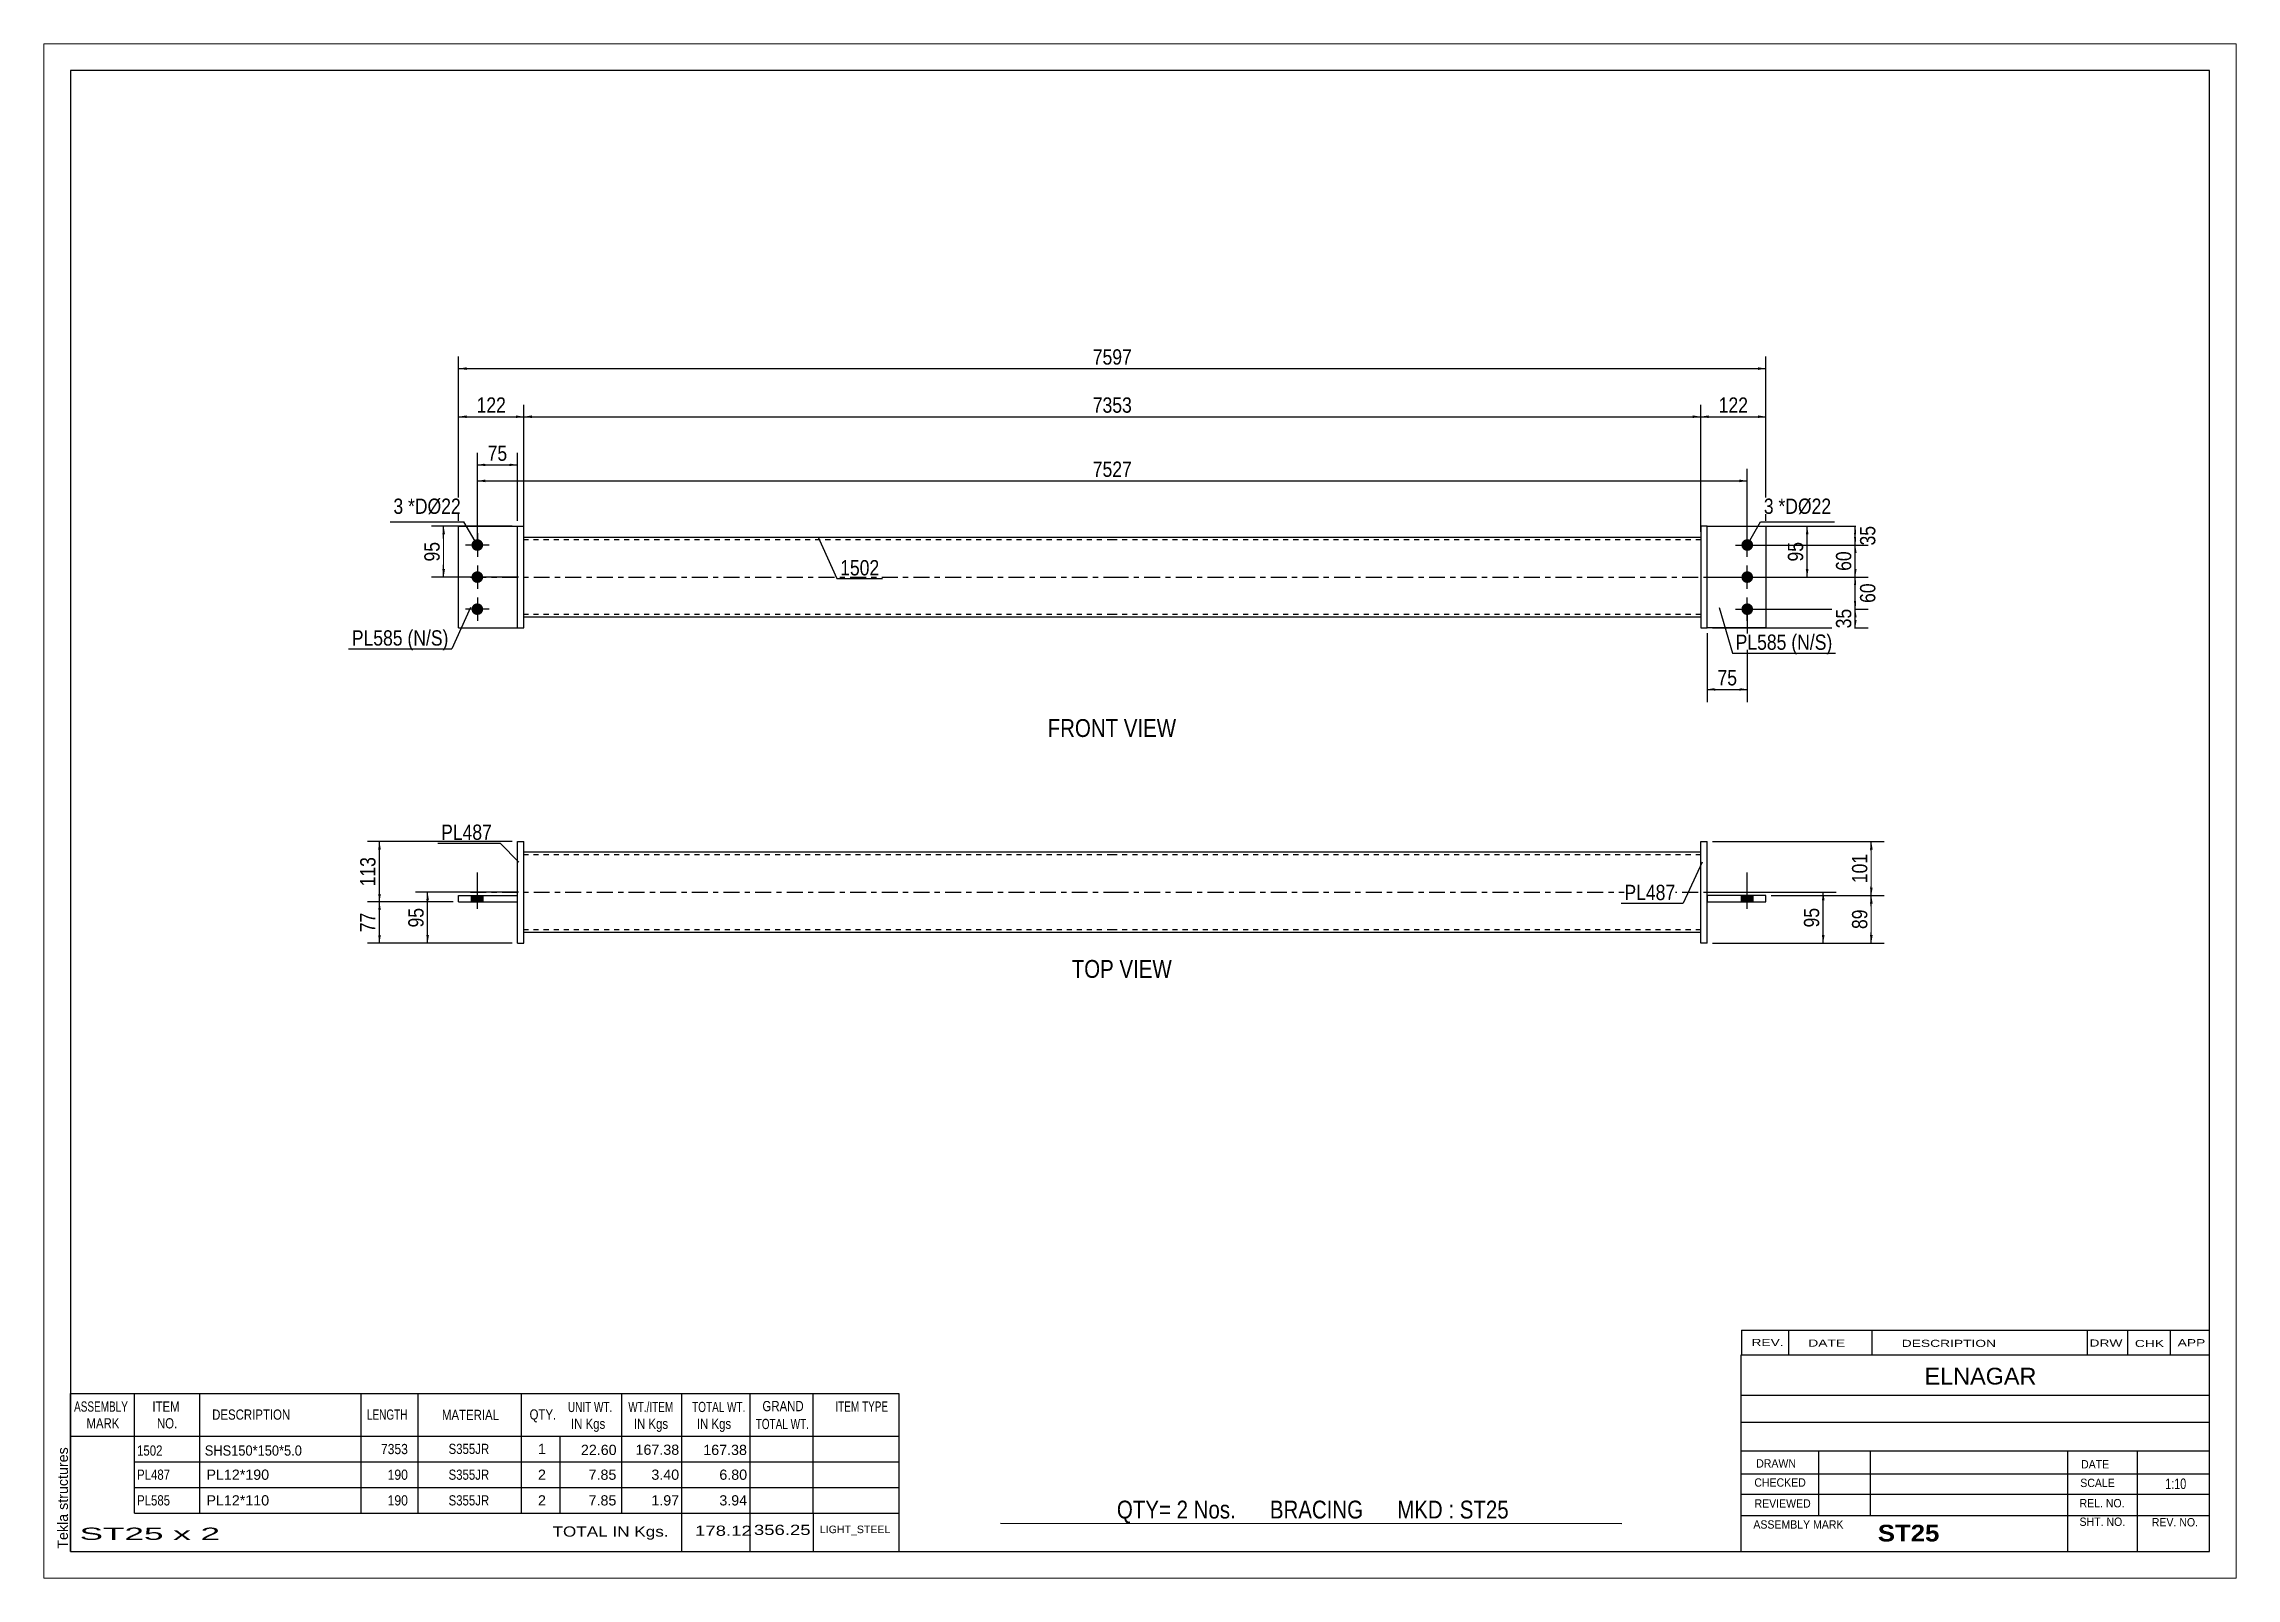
# Paper-space layout 'Layout1' of a CAD drawing. Header units: millimetres. Extents: x 0 to 410, y 0 to 287.
# The model-space entities are those that its viewports show. They can reach past a viewport. Long polylines and large blocks are cut down to what shows.
import ezdxf

# ---------------------------------------------------------------- set-up
doc = ezdxf.new("R2010")
doc.units = ezdxf.units.MM
doc.linetypes.add('DXK_LINE_DOT1', pattern=[1.8814, 0.9407, -0.9407])
doc.linetypes.add('DXK_LINE_DOT3', pattern=[5.9187, 2.979, -0.9799, 0.9799, -0.9799])
doc.layers.add('Viewport layer', color=7, linetype='Continuous', plot=False)
doc.styles.add('Arial', font='ARIAL.TTF', dxfattribs={"height": 0.2})
doc.styles.add('Arial Bold', font='ARIALBD.TTF', dxfattribs={"height": 0.2})
doc.styles.add('Arial Narrow', font='ARIALN.TTF', dxfattribs={"height": 0.2})

# ---------------------------------------------------------------- blocks, each defined once
blk = doc.blocks.new('Unknown-627389840-2190')
at = {"color": 5, "linetype": 'Continuous'}
for p, q in [((405, 282), (5, 282)), ((5, 282), (5, 5)), ((405, 5), (405, 282)), ((5, 5), (405, 5))]:
    blk.add_line(p, q, dxfattribs=at)
at = {"color": 174, "linetype": 'Continuous', "style": 'Arial'}
blk.add_text('Tekla structures', height=1.9102, rotation=90, dxfattribs=at).set_placement((4.5, 5.5))
blk = doc.blocks.new('Unknown-627389840-11 - 1785')
at = {"color": 0, "linetype": 'Continuous'}
blk.add_wipeout([(211.8, 157.35), (211.8, 160.85), (187.73, 160.85), (187.73, 157.35)], dxfattribs=at)
at = {"color": 6, "linetype": 'Continuous', "style": 'Arial Narrow'}
blk.add_text('FRONT VIEW', height=3.34, dxfattribs=at).set_placement((187.73, 157.35))
blk = doc.blocks.new('Unknown-627389840-12 - 1811')
at = {"color": 0, "linetype": 'Continuous'}
blk.add_wipeout([(210.97, 112.29), (210.97, 115.79), (192.23, 115.79), (192.23, 112.29)], dxfattribs=at)
at = {"color": 6, "linetype": 'Continuous', "style": 'Arial Narrow'}
blk.add_text('TOP VIEW', height=3.34, dxfattribs=at).set_placement((192.23, 112.29))
blk = doc.blocks.new('Part-627389840-1802 - 1785')
at = {"color": 2, "linetype": 'Continuous'}
for p, q in [((309.87, 196.75), (309.87, 177.75)), ((311.07, 196.75), (309.87, 196.75)), ((311.07, 177.75), (311.07, 196.75)), ((309.87, 177.75), (311.07, 177.75))]:
    blk.add_line(p, q, dxfattribs=at)
blk = doc.blocks.new('Part-627389840-1801 - 1785')
at = {"color": 2, "linetype": 'Continuous'}
for p, q in [((311.07, 196.75), (322.07, 196.75)), ((322.07, 196.75), (322.07, 177.75)), ((322.07, 177.75), (311.07, 177.75))]:
    blk.add_line(p, q, dxfattribs=at)
at = {"color": 7, "linetype": 'DXK_LINE_DOT1'}
blk.add_line((311.07, 177.75), (311.07, 196.75), dxfattribs=at)
blk = doc.blocks.new('Part-627389840-1803 - 1785')
at = {"color": 2, "linetype": 'Continuous'}
for p, q in [((77.57, 177.75), (77.57, 196.75)), ((77.57, 196.75), (88.57, 196.75)), ((77.57, 177.75), (88.57, 177.75))]:
    blk.add_line(p, q, dxfattribs=at)
at = {"color": 7, "linetype": 'DXK_LINE_DOT1'}
blk.add_line((88.57, 177.75), (88.57, 196.75), dxfattribs=at)
blk = doc.blocks.new('Part-627389840-1804 - 1785')
at = {"color": 2, "linetype": 'Continuous'}
for p, q in [((88.57, 177.75), (88.57, 196.75)), ((88.57, 196.75), (89.77, 196.75)), ((89.77, 177.75), (89.77, 196.75)), ((88.57, 177.75), (89.77, 177.75))]:
    blk.add_line(p, q, dxfattribs=at)
blk = doc.blocks.new('Part-627389840-1805 - 1785')
at = {"color": 2, "linetype": 'Continuous'}
for p, q in [((89.77, 194.75), (199.77, 194.75)), ((199.87, 194.75), (309.87, 194.75)), ((199.77, 179.75), (89.77, 179.75)), ((309.87, 179.75), (199.87, 179.75))]:
    blk.add_line(p, q, dxfattribs=at)
at = {"color": 7, "linetype": 'DXK_LINE_DOT1'}
for p, q in [((89.77, 179.75), (89.77, 194.75)), ((199.77, 194.25), (89.77, 194.25)), ((309.87, 194.25), (199.87, 194.25)), ((309.87, 194.75), (309.87, 179.75)), ((199.77, 180.25), (89.77, 180.25)), ((309.87, 180.25), (199.87, 180.25))]:
    blk.add_line(p, q, dxfattribs=at)
at = {"color": 7, "linetype": 'DXK_LINE_DOT3'}
for p, q in [((79.77, 187.25), (199.77, 187.25)), ((199.87, 187.25), (319.87, 187.25))]:
    blk.add_line(p, q, dxfattribs=at)
blk = doc.blocks.new('Bolt-627389840-1806 - 1785')
at = {"linetype": 'Continuous'}
for points in [[(318.57, 194.35, -1), (318.57, 192.15, -1)], [(318.57, 188.35, -1), (318.57, 186.15, -1)], [(318.57, 182.35, -1), (318.57, 180.15, -1)]]:
    blk.add_hatch(color=3, dxfattribs=at).paths.add_polyline_path(points)
at = {"color": 3, "linetype": 'Continuous'}
for p, q in [((316.37, 193.25), (320.77, 193.25)), ((318.57, 191.05), (318.57, 195.45)), ((318.57, 185.05), (318.57, 189.45)), ((316.37, 187.25), (320.77, 187.25)), ((316.37, 181.25), (320.77, 181.25)), ((318.57, 179.05), (318.57, 183.45))]:
    blk.add_line(p, q, dxfattribs=at)
blk = doc.blocks.new('Bolt-627389840-1807 - 1785')
at = {"linetype": 'Continuous'}
for points in [[(81.07, 192.15, -1), (81.07, 194.35, -1)], [(81.07, 186.15, -1), (81.07, 188.35, -1)], [(81.07, 180.15, -1), (81.07, 182.35, -1)]]:
    blk.add_hatch(color=3, dxfattribs=at).paths.add_polyline_path(points)
at = {"color": 3, "linetype": 'Continuous'}
for p, q in [((83.27, 193.25), (78.87, 193.25)), ((81.07, 195.45), (81.07, 191.05)), ((81.07, 189.45), (81.07, 185.05)), ((83.27, 187.25), (78.87, 187.25)), ((83.27, 181.25), (78.87, 181.25)), ((81.07, 183.45), (81.07, 179.05))]:
    blk.add_line(p, q, dxfattribs=at)
blk = doc.blocks.new('Bolt-627389840-1817 - 1811')
at = {"linetype": 'Continuous'}
blk.add_hatch(color=3, dxfattribs=at).paths.add_polyline_path([(319.67, 127.69), (317.47, 127.69), (317.47, 126.49), (319.67, 126.49)])
blk.add_hatch(color=3, dxfattribs=at).paths.add_polyline_path([(319.67, 127.69), (317.47, 127.69), (317.47, 126.49), (319.67, 126.49)])
blk.add_hatch(color=3, dxfattribs=at).paths.add_polyline_path([(319.67, 127.69), (317.47, 127.69), (317.47, 126.49), (319.67, 126.49)])
at = {"color": 3, "linetype": 'Continuous'}
for p, q in [((318.57, 125.19), (318.57, 131.99)), ((318.57, 125.19), (318.57, 131.99)), ((318.57, 125.19), (318.57, 131.99)), ((317.47, 126.49), (317.47, 127.69)), ((317.47, 126.49), (317.47, 127.69)), ((317.47, 126.49), (317.47, 127.69)), ((319.67, 126.49), (319.67, 127.69)), ((319.67, 126.49), (319.67, 127.69)), ((319.67, 126.49), (319.67, 127.69))]:
    blk.add_line(p, q, dxfattribs=at)
blk = doc.blocks.new('Part-627389840-1812 - 1811')
at = {"color": 2, "linetype": 'Continuous'}
for p, q in [((311.07, 127.69), (311.07, 126.49)), ((322.07, 127.69), (311.07, 127.69)), ((322.07, 126.49), (322.07, 127.69)), ((311.07, 126.49), (322.07, 126.49))]:
    blk.add_line(p, q, dxfattribs=at)
blk = doc.blocks.new('Part-627389840-1813 - 1811')
at = {"color": 2, "linetype": 'Continuous'}
for p, q in [((309.87, 118.79), (309.87, 137.79)), ((309.87, 137.79), (311.07, 137.79)), ((311.07, 118.79), (311.07, 137.79)), ((311.07, 118.79), (309.87, 118.79))]:
    blk.add_line(p, q, dxfattribs=at)
blk = doc.blocks.new('Part-627389840-1814 - 1811')
at = {"color": 2, "linetype": 'Continuous'}
for p, q in [((77.57, 126.49), (77.57, 127.69)), ((77.57, 127.69), (88.57, 127.69)), ((88.57, 126.49), (88.57, 127.69)), ((77.57, 126.49), (88.57, 126.49))]:
    blk.add_line(p, q, dxfattribs=at)
blk = doc.blocks.new('Part-627389840-1815 - 1811')
at = {"color": 2, "linetype": 'Continuous'}
for p, q in [((88.57, 118.79), (88.57, 137.79)), ((88.57, 137.79), (89.77, 137.79)), ((89.77, 118.79), (89.77, 137.79)), ((88.57, 118.79), (89.77, 118.79))]:
    blk.add_line(p, q, dxfattribs=at)
blk = doc.blocks.new('Part-627389840-1816 - 1811')
at = {"color": 2, "linetype": 'Continuous'}
for p, q in [((199.77, 135.79), (89.77, 135.79)), ((309.87, 135.79), (199.87, 135.79)), ((199.77, 120.79), (89.77, 120.79)), ((309.87, 120.79), (199.87, 120.79))]:
    blk.add_line(p, q, dxfattribs=at)
at = {"color": 7, "linetype": 'DXK_LINE_DOT1'}
for p, q in [((89.77, 120.79), (89.77, 135.79)), ((309.87, 120.79), (309.87, 135.79)), ((199.77, 135.29), (89.77, 135.29)), ((309.87, 135.29), (199.87, 135.29)), ((199.77, 121.29), (89.77, 121.29)), ((309.87, 121.29), (199.87, 121.29))]:
    blk.add_line(p, q, dxfattribs=at)
at = {"color": 7, "linetype": 'DXK_LINE_DOT3'}
for p, q in [((79.77, 128.29), (199.77, 128.29)), ((199.87, 128.29), (319.87, 128.29))]:
    blk.add_line(p, q, dxfattribs=at)
blk = doc.blocks.new('Bolt-627389840-1818 - 1811')
at = {"linetype": 'Continuous'}
blk.add_hatch(color=3, dxfattribs=at).paths.add_polyline_path([(79.97, 126.49), (82.17, 126.49), (82.17, 127.69), (79.97, 127.69)])
blk.add_hatch(color=3, dxfattribs=at).paths.add_polyline_path([(79.97, 126.49), (82.17, 126.49), (82.17, 127.69), (79.97, 127.69)])
blk.add_hatch(color=3, dxfattribs=at).paths.add_polyline_path([(79.97, 126.49), (82.17, 126.49), (82.17, 127.69), (79.97, 127.69)])
at = {"color": 3, "linetype": 'Continuous'}
for p, q in [((81.07, 125.19), (81.07, 131.99)), ((81.07, 125.19), (81.07, 131.99)), ((81.07, 125.19), (81.07, 131.99)), ((79.97, 126.49), (79.97, 127.69)), ((79.97, 126.49), (79.97, 127.69)), ((79.97, 126.49), (79.97, 127.69)), ((82.17, 126.49), (82.17, 127.69)), ((82.17, 126.49), (82.17, 127.69)), ((82.17, 126.49), (82.17, 127.69))]:
    blk.add_line(p, q, dxfattribs=at)
blk = doc.blocks.new('StraightDimension-627389840-1868 - 1785')
at = {"linetype": 'Continuous'}
for points in [[(311.37, 217), (309.87, 217.25), (311.37, 217.5)], [(320.57, 217.5), (322.07, 217.25), (320.57, 217)]]:
    blk.add_hatch(color=7, dxfattribs=at).paths.add_polyline_path(points)
at = {"color": 7, "linetype": 'Continuous'}
for p, q in [((309.87, 195.75), (309.87, 219.5)), ((322.07, 197.75), (322.07, 219.5)), ((309.87, 217.25), (322.07, 217.25))]:
    blk.add_line(p, q, dxfattribs=at)
at = {"color": 0}
blk.add_wipeout([(319.32, 217.4), (319.32, 221.6), (312.63, 221.6), (312.63, 217.4)], dxfattribs=at)
at = {"color": 3, "style": 'Arial Narrow'}
blk.add_text('122', height=2.863, dxfattribs=at).set_placement((313.23, 218))
blk = doc.blocks.new('StraightDimension-627389840-1869 - 1785')
at = {"linetype": 'Continuous'}
for points in [[(91.27, 217), (89.77, 217.25), (91.27, 217.5)], [(308.37, 217.5), (309.87, 217.25), (308.37, 217)]]:
    blk.add_hatch(color=7, dxfattribs=at).paths.add_polyline_path(points)
at = {"color": 7, "linetype": 'Continuous'}
for p, q in [((89.77, 195.75), (89.77, 219.5)), ((309.87, 195.75), (309.87, 219.5)), ((89.77, 217.25), (309.87, 217.25))]:
    blk.add_line(p, q, dxfattribs=at)
at = {"color": 0}
blk.add_wipeout([(204.08, 217.4), (204.08, 221.6), (195.57, 221.6), (195.57, 217.4)], dxfattribs=at)
at = {"color": 3, "style": 'Arial Narrow'}
blk.add_text('7353', height=2.863, dxfattribs=at).set_placement((196.17, 218))
blk = doc.blocks.new('StraightDimension-627389840-1870 - 1785')
at = {"linetype": 'Continuous'}
for points in [[(79.07, 217), (77.57, 217.25), (79.07, 217.5)], [(88.27, 217.5), (89.77, 217.25), (88.27, 217)]]:
    blk.add_hatch(color=7, dxfattribs=at).paths.add_polyline_path(points)
at = {"color": 7, "linetype": 'Continuous'}
for p, q in [((77.57, 197.75), (77.57, 219.5)), ((89.77, 195.75), (89.77, 219.5)), ((77.57, 217.25), (89.77, 217.25))]:
    blk.add_line(p, q, dxfattribs=at)
at = {"color": 0}
blk.add_wipeout([(87.02, 217.4), (87.02, 221.6), (80.33, 221.6), (80.33, 217.4)], dxfattribs=at)
at = {"color": 3, "style": 'Arial Narrow'}
blk.add_text('122', height=2.863, dxfattribs=at).set_placement((80.93, 218))
blk = doc.blocks.new('StraightDimension-627389840-1862 - 1785')
at = {"linetype": 'Continuous'}
for points in [[(82.57, 205), (81.07, 205.25), (82.57, 205.5)], [(317.07, 205.5), (318.57, 205.25), (317.07, 205)]]:
    blk.add_hatch(color=7, dxfattribs=at).paths.add_polyline_path(points)
at = {"color": 7, "linetype": 'Continuous'}
for p, q in [((81.07, 194.25), (81.07, 207.5)), ((81.07, 205.25), (318.57, 205.25)), ((318.57, 194.25), (318.57, 207.5))]:
    blk.add_line(p, q, dxfattribs=at)
at = {"color": 0}
blk.add_wipeout([(204.08, 205.4), (204.08, 209.6), (195.57, 209.6), (195.57, 205.4)], dxfattribs=at)
at = {"color": 3, "style": 'Arial Narrow'}
blk.add_text('7527', height=2.863, dxfattribs=at).set_placement((196.17, 206))
blk = doc.blocks.new('StraightDimension-627389840-1824 - 1785')
at = {"linetype": 'Continuous'}
for points in [[(74.52, 195.25), (74.77, 196.75), (75.02, 195.25)], [(75.02, 188.75), (74.77, 187.25), (74.52, 188.75)]]:
    blk.add_hatch(color=7, dxfattribs=at).paths.add_polyline_path(points)
at = {"color": 7, "linetype": 'Continuous'}
for p, q in [((87.57, 196.75), (72.52, 196.75)), ((74.77, 187.25), (74.77, 196.75)), ((88.77, 187.25), (72.52, 187.25))]:
    blk.add_line(p, q, dxfattribs=at)
at = {"color": 0}
blk.add_wipeout([(74.62, 194.43), (70.42, 194.43), (70.42, 189.57), (74.62, 189.57)], dxfattribs=at)
at = {"color": 3, "style": 'Arial Narrow'}
blk.add_text('95', height=2.863, rotation=90.0002, dxfattribs=at).set_placement((74.02, 190.17))
blk = doc.blocks.new('StraightDimension-627389840-1830 - 1785')
at = {"linetype": 'Continuous'}
for points in [[(329.52, 195.25), (329.77, 196.75), (330.02, 195.25)], [(330.02, 188.75), (329.77, 187.25), (329.52, 188.75)]]:
    blk.add_hatch(color=7, dxfattribs=at).paths.add_polyline_path(points)
at = {"color": 7, "linetype": 'Continuous'}
for p, q in [((312.07, 196.75), (332.17, 196.75)), ((329.77, 187.25), (329.77, 196.75)), ((310.87, 187.25), (332.17, 187.25))]:
    blk.add_line(p, q, dxfattribs=at)
at = {"color": 0}
blk.add_wipeout([(329.62, 194.43), (325.42, 194.43), (325.42, 189.57), (329.62, 189.57)], dxfattribs=at)
at = {"color": 3, "style": 'Arial Narrow'}
blk.add_text('95', height=2.863, rotation=90.0002, dxfattribs=at).set_placement((329.02, 190.17))
blk = doc.blocks.new('StraightDimension-627389840-1835 - 1785')
at = {"linetype": 'Continuous'}
for points in [[(338.52, 195.25), (338.77, 196.75), (339.02, 195.25)], [(339.02, 194.75), (338.77, 193.25), (338.52, 194.75)]]:
    blk.add_hatch(color=7, dxfattribs=at).paths.add_polyline_path(points)
at = {"color": 7, "linetype": 'Continuous'}
for p, q in [((312.07, 196.75), (341.02, 196.75)), ((319.57, 193.25), (341.02, 193.25)), ((338.77, 193.25), (338.77, 196.75))]:
    blk.add_line(p, q, dxfattribs=at)
at = {"color": 0}
blk.add_wipeout([(343.12, 197.43), (338.92, 197.43), (338.92, 192.57), (343.12, 192.57)], dxfattribs=at)
at = {"color": 3, "style": 'Arial Narrow'}
blk.add_text('35', height=2.863, rotation=90.0002, dxfattribs=at).set_placement((342.52, 193.17))
blk = doc.blocks.new('StraightDimension-627389840-1836 - 1785')
at = {"linetype": 'Continuous'}
for points in [[(338.52, 191.75), (338.77, 193.25), (339.02, 191.75)], [(339.02, 188.75), (338.77, 187.25), (338.52, 188.75)]]:
    blk.add_hatch(color=7, dxfattribs=at).paths.add_polyline_path(points)
at = {"color": 7, "linetype": 'Continuous'}
for p, q in [((319.57, 193.25), (341.17, 193.25)), ((338.77, 187.25), (338.77, 193.25)), ((319.57, 187.25), (341.17, 187.25))]:
    blk.add_line(p, q, dxfattribs=at)
at = {"color": 0}
blk.add_wipeout([(338.62, 192.68), (334.42, 192.68), (334.42, 187.82), (338.62, 187.82)], dxfattribs=at)
at = {"color": 3, "style": 'Arial Narrow'}
blk.add_text('60', height=2.863, rotation=90.0002, dxfattribs=at).set_placement((338.02, 188.42))
blk = doc.blocks.new('StraightDimension-627389840-1837 - 1785')
at = {"linetype": 'Continuous'}
for points in [[(338.52, 185.75), (338.77, 187.25), (339.02, 185.75)], [(339.02, 182.75), (338.77, 181.25), (338.52, 182.75)]]:
    blk.add_hatch(color=7, dxfattribs=at).paths.add_polyline_path(points)
at = {"color": 7, "linetype": 'Continuous'}
for p, q in [((319.57, 187.25), (341.02, 187.25)), ((338.77, 181.25), (338.77, 187.25)), ((319.57, 181.25), (341.02, 181.25))]:
    blk.add_line(p, q, dxfattribs=at)
at = {"color": 0}
blk.add_wipeout([(343.12, 186.68), (338.92, 186.68), (338.92, 181.82), (343.12, 181.82)], dxfattribs=at)
at = {"color": 3, "style": 'Arial Narrow'}
blk.add_text('60', height=2.863, rotation=90.0002, dxfattribs=at).set_placement((342.52, 182.42))
blk = doc.blocks.new('StraightDimension-627389840-1838 - 1785')
at = {"linetype": 'Continuous'}
for points in [[(338.52, 179.75), (338.77, 181.25), (339.02, 179.75)], [(339.02, 179.25), (338.77, 177.75), (338.52, 179.25)]]:
    blk.add_hatch(color=7, dxfattribs=at).paths.add_polyline_path(points)
at = {"color": 7, "linetype": 'Continuous'}
for p, q in [((319.57, 181.25), (341.17, 181.25)), ((338.77, 177.75), (338.77, 181.25)), ((312.07, 177.75), (341.17, 177.75))]:
    blk.add_line(p, q, dxfattribs=at)
at = {"color": 0}
blk.add_wipeout([(338.62, 181.93), (334.42, 181.93), (334.42, 177.07), (338.62, 177.07)], dxfattribs=at)
at = {"color": 3, "style": 'Arial Narrow'}
blk.add_text('35', height=2.863, rotation=90.0002, dxfattribs=at).set_placement((338.02, 177.67))
blk = doc.blocks.new('StraightDimension-627389840-1851 - 1785')
at = {"linetype": 'Continuous'}
for points in [[(312.57, 166), (311.07, 166.25), (312.57, 166.5)], [(317.07, 166.5), (318.57, 166.25), (317.07, 166)]]:
    blk.add_hatch(color=7, dxfattribs=at).paths.add_polyline_path(points)
at = {"color": 7, "linetype": 'Continuous'}
for p, q in [((311.07, 176.75), (311.07, 163.85)), ((318.57, 180.25), (318.57, 163.85)), ((311.07, 166.25), (318.57, 166.25))]:
    blk.add_line(p, q, dxfattribs=at)
at = {"color": 0}
blk.add_wipeout([(317.25, 166.4), (317.25, 170.6), (312.4, 170.6), (312.4, 166.4)], dxfattribs=at)
at = {"color": 3, "style": 'Arial Narrow'}
blk.add_text('75', height=2.863, dxfattribs=at).set_placement((313, 167))
blk = doc.blocks.new('StraightDimension-627389840-1857 - 1785')
at = {"linetype": 'Continuous'}
for points in [[(82.57, 208), (81.07, 208.25), (82.57, 208.5)], [(87.07, 208.5), (88.57, 208.25), (87.07, 208)]]:
    blk.add_hatch(color=7, dxfattribs=at).paths.add_polyline_path(points)
at = {"color": 7, "linetype": 'Continuous'}
for p, q in [((81.07, 194.25), (81.07, 210.5)), ((88.57, 197.75), (88.57, 210.5)), ((81.07, 208.25), (88.57, 208.25))]:
    blk.add_line(p, q, dxfattribs=at)
at = {"color": 0}
blk.add_wipeout([(87.25, 208.4), (87.25, 212.6), (82.4, 212.6), (82.4, 208.4)], dxfattribs=at)
at = {"color": 3, "style": 'Arial Narrow'}
blk.add_text('75', height=2.863, dxfattribs=at).set_placement((83, 209))
blk = doc.blocks.new('StraightDimension-627389840-1876 - 1785')
at = {"linetype": 'Continuous'}
for points in [[(79.07, 226), (77.57, 226.25), (79.07, 226.5)], [(320.57, 226.5), (322.07, 226.25), (320.57, 226)]]:
    blk.add_hatch(color=7, dxfattribs=at).paths.add_polyline_path(points)
at = {"color": 7, "linetype": 'Continuous'}
for p, q in [((77.57, 197.75), (77.57, 228.5)), ((77.57, 226.25), (322.07, 226.25)), ((322.07, 197.75), (322.07, 228.5))]:
    blk.add_line(p, q, dxfattribs=at)
at = {"color": 0}
blk.add_wipeout([(204.08, 226.4), (204.08, 230.6), (195.57, 230.6), (195.57, 226.4)], dxfattribs=at)
at = {"color": 3, "style": 'Arial Narrow'}
blk.add_text('7597', height=2.863, dxfattribs=at).set_placement((196.17, 227))
blk = doc.blocks.new('StraightDimension-627389840-1880 - 1811')
at = {"linetype": 'Continuous'}
for points in [[(71.52, 126.79), (71.77, 128.29), (72.02, 126.79)], [(72.02, 120.29), (71.77, 118.79), (71.52, 120.29)]]:
    blk.add_hatch(color=7, dxfattribs=at).paths.add_polyline_path(points)
at = {"color": 7, "linetype": 'Continuous'}
for p, q in [((88.77, 128.29), (69.52, 128.29)), ((71.77, 118.79), (71.77, 128.29)), ((87.57, 118.79), (69.52, 118.79))]:
    blk.add_line(p, q, dxfattribs=at)
at = {"color": 0}
blk.add_wipeout([(71.62, 125.97), (67.42, 125.97), (67.42, 121.12), (71.62, 121.12)], dxfattribs=at)
at = {"color": 3, "style": 'Arial Narrow'}
blk.add_text('95', height=2.863, rotation=90.0002, dxfattribs=at).set_placement((71.02, 121.72))
blk = doc.blocks.new('StraightDimension-627389840-1885 - 1811')
at = {"linetype": 'Continuous'}
for points in [[(332.52, 126.79), (332.77, 128.29), (333.02, 126.79)], [(333.02, 120.29), (332.77, 118.79), (332.52, 120.29)]]:
    blk.add_hatch(color=7, dxfattribs=at).paths.add_polyline_path(points)
at = {"color": 7, "linetype": 'Continuous'}
for p, q in [((310.87, 128.29), (335.17, 128.29)), ((332.77, 118.79), (332.77, 128.29)), ((312.07, 118.79), (335.17, 118.79))]:
    blk.add_line(p, q, dxfattribs=at)
at = {"color": 0}
blk.add_wipeout([(332.62, 125.97), (328.42, 125.97), (328.42, 121.12), (332.62, 121.12)], dxfattribs=at)
at = {"color": 3, "style": 'Arial Narrow'}
blk.add_text('95', height=2.863, rotation=90.0002, dxfattribs=at).set_placement((332.02, 121.72))
blk = doc.blocks.new('StraightDimension-627389840-1890 - 1811')
at = {"linetype": 'Continuous'}
for points in [[(341.52, 136.29), (341.77, 137.79), (342.02, 136.29)], [(342.02, 129.19), (341.77, 127.69), (341.52, 129.19)]]:
    blk.add_hatch(color=7, dxfattribs=at).paths.add_polyline_path(points)
at = {"color": 7, "linetype": 'Continuous'}
for p, q in [((312.07, 137.79), (344.17, 137.79)), ((341.77, 127.69), (341.77, 137.79)), ((323.07, 127.69), (344.17, 127.69))]:
    blk.add_line(p, q, dxfattribs=at)
at = {"color": 0}
blk.add_wipeout([(341.62, 136.09), (337.42, 136.09), (337.42, 129.4), (341.62, 129.4)], dxfattribs=at)
at = {"color": 3, "style": 'Arial Narrow'}
blk.add_text('101', height=2.863, rotation=90.0002, dxfattribs=at).set_placement((341.02, 130))
blk = doc.blocks.new('StraightDimension-627389840-1891 - 1811')
at = {"linetype": 'Continuous'}
for points in [[(341.52, 126.19), (341.77, 127.69), (342.02, 126.19)], [(342.02, 120.29), (341.77, 118.79), (341.52, 120.29)]]:
    blk.add_hatch(color=7, dxfattribs=at).paths.add_polyline_path(points)
at = {"color": 7, "linetype": 'Continuous'}
for p, q in [((323.07, 127.69), (344.17, 127.69)), ((341.77, 118.79), (341.77, 127.69)), ((312.07, 118.79), (344.17, 118.79))]:
    blk.add_line(p, q, dxfattribs=at)
at = {"color": 0}
blk.add_wipeout([(341.62, 125.67), (337.42, 125.67), (337.42, 120.82), (341.62, 120.82)], dxfattribs=at)
at = {"color": 3, "style": 'Arial Narrow'}
blk.add_text('89', height=2.863, rotation=90.0002, dxfattribs=at).set_placement((341.02, 121.42))
blk = doc.blocks.new('StraightDimension-627389840-1898 - 1811')
at = {"linetype": 'Continuous'}
for points in [[(62.52, 136.29), (62.77, 137.79), (63.02, 136.29)], [(63.02, 127.99), (62.77, 126.49), (62.52, 127.99)]]:
    blk.add_hatch(color=7, dxfattribs=at).paths.add_polyline_path(points)
at = {"color": 7, "linetype": 'Continuous'}
for p, q in [((87.57, 137.79), (60.52, 137.79)), ((62.77, 126.49), (62.77, 137.79)), ((76.57, 126.49), (60.52, 126.49))]:
    blk.add_line(p, q, dxfattribs=at)
at = {"color": 0}
blk.add_wipeout([(62.62, 135.49), (58.42, 135.49), (58.42, 128.8), (62.62, 128.8)], dxfattribs=at)
at = {"color": 3, "style": 'Arial Narrow'}
blk.add_text('113', height=2.863, rotation=90.0002, dxfattribs=at).set_placement((62.02, 129.4))
blk = doc.blocks.new('StraightDimension-627389840-1899 - 1811')
at = {"linetype": 'Continuous'}
for points in [[(62.52, 124.99), (62.77, 126.49), (63.02, 124.99)], [(63.02, 120.29), (62.77, 118.79), (62.52, 120.29)]]:
    blk.add_hatch(color=7, dxfattribs=at).paths.add_polyline_path(points)
at = {"color": 7, "linetype": 'Continuous'}
for p, q in [((76.57, 126.49), (60.52, 126.49)), ((62.77, 118.79), (62.77, 126.49)), ((87.57, 118.79), (60.52, 118.79))]:
    blk.add_line(p, q, dxfattribs=at)
at = {"color": 0}
blk.add_wipeout([(62.62, 125.07), (58.42, 125.07), (58.42, 120.22), (62.62, 120.22)], dxfattribs=at)
at = {"color": 3, "style": 'Arial Narrow'}
blk.add_text('77', height=2.863, rotation=90.0002, dxfattribs=at).set_placement((62.02, 120.82))
blk = doc.blocks.new('CBS_BOM-627389840-2216')
at = {"color": 7, "linetype": 'Continuous'}
for p, q in [((4.97, 26.57), (4.97, 34.57)), ((4.97, 34.57), (159.89, 34.57)), ((16.97, 26.57), (16.97, 34.57)), ((29.16, 26.57), (29.16, 34.57)), ((59.32, 26.57), (59.32, 34.57)), ((70, 26.57), (70, 34.57)), ((89.32, 26.57), (89.32, 34.57)), ((108.12, 26.57), (108.12, 34.57)), ((119.33, 26.57), (119.33, 34.57)), ((132.12, 26.57), (132.12, 34.57)), ((143.87, 26.57), (143.87, 34.57)), ((159.89, 34.56), (159.89, 26.58)), ((4.97, 26.57), (159.89, 26.57)), ((4.97, 21.77), (4.97, 26.57)), ((16.97, 21.77), (16.97, 26.57)), ((29.16, 21.77), (29.16, 26.57)), ((59.32, 21.77), (59.32, 26.57)), ((70, 21.77), (70, 26.57)), ((89.32, 21.77), (89.32, 26.57)), ((96.58, 21.77), (96.58, 26.57)), ((108.12, 21.77), (108.12, 26.57)), ((119.33, 21.77), (119.33, 26.57)), ((132.12, 21.77), (132.12, 26.57)), ((143.89, 21.77), (143.89, 26.57)), ((159.89, 26.57), (159.89, 21.77)), ((4.97, 16.97), (4.97, 21.77)), ((16.97, 21.77), (159.89, 21.77)), ((16.97, 16.97), (16.97, 21.77)), ((29.16, 16.97), (29.16, 21.77)), ((59.32, 16.97), (59.32, 21.77)), ((70, 16.97), (70, 21.77)), ((89.32, 16.97), (89.32, 21.77)), ((96.58, 16.97), (96.58, 21.77)), ((108.12, 16.97), (108.12, 21.77)), ((119.33, 16.97), (119.33, 21.77)), ((132.12, 16.97), (132.12, 21.77)), ((143.89, 16.97), (143.89, 21.77)), ((159.89, 21.76), (159.89, 16.97)), ((4.97, 12.17), (4.97, 16.97)), ((16.97, 16.97), (159.89, 16.97)), ((16.97, 12.17), (16.97, 16.97)), ((29.16, 12.17), (29.16, 16.97)), ((59.32, 12.17), (59.32, 16.97)), ((70, 12.17), (70, 16.97)), ((89.32, 12.17), (89.32, 16.97)), ((96.58, 12.17), (96.58, 16.97)), ((108.12, 12.17), (108.12, 16.97)), ((119.33, 12.17), (119.33, 16.97)), ((132.12, 12.17), (132.12, 16.97)), ((143.89, 12.17), (143.89, 16.97)), ((159.89, 16.96), (159.89, 12.17)), ((4.97, 4.97), (4.97, 12.15)), ((16.97, 12.17), (159.89, 12.17)), ((119.33, 4.97), (119.33, 12.15)), ((132.12, 4.97), (132.12, 12.15)), ((143.93, 4.97), (143.93, 12.15)), ((159.89, 12.17), (159.89, 4.97)), ((4.97, 4.97), (159.89, 4.97))]:
    blk.add_line(p, q, dxfattribs=at)
at = {"color": 3, "linetype": 'Continuous', "style": 'Arial'}
for s, height, width, p in [('ASSEMBLY', 1.91, 0.7, (5.65, 31.14)), ('ITEM', 1.91, 0.8, (20.3, 31.14)), ('UNIT WT.', 1.91, 0.7, (98.01, 31.07)), ('WT./ITEM', 1.91, 0.7, (109.3, 31.07)), ('TOTAL WT.', 1.91, 0.7, (121.24, 31.07)), ('GRAND', 1.91, 0.8, (134.39, 31.23)), ('ITEM TYPE', 1.91, 0.7, (148.03, 31.15)), ('MARK', 1.91, 0.8, (7.97, 28.01)), ('NO.', 1.91, 0.8, (21.15, 28.01)), ('DESCRIPTION', 1.9102, 0.8, (31.48, 29.64)), ('LENGTH', 1.91, 0.7, (60.43, 29.64)), ('MATERIAL', 1.91, 0.8, (74.45, 29.59)), ('QTY.', 1.91, 0.8, (90.84, 29.67)), ('IN Kgs', 1.91, 0.8, (98.59, 27.93)), ('IN Kgs', 1.91, 0.8, (110.34, 27.93)), ('IN Kgs', 1.91, 0.8, (122.13, 27.93)), ('TOTAL WT.', 1.91, 0.7, (133.13, 27.89))]:
    blk.add_text(s, height=height, dxfattribs=dict(at, width=width)).set_placement(p)
at = {"color": 7, "linetype": 'Continuous', "style": 'Arial'}
for s, height, width, p in [('1502', 1.91, 0.8, (17.43, 22.92)), ('SHS150*150*5.0', 1.9102, 0.9, (30.1, 22.92)), ('7353', 1.91, 0.85, (63.04, 23.2)), ('S355JR', 1.91, 0.8, (75.69, 23.23)), ('PL487', 1.91, 0.8, (17.43, 18.4)), ('190', 1.91, 0.85, (64.3, 18.4)), ('S355JR', 1.91, 0.8, (75.69, 18.4)), ('PL585', 1.91, 0.8, (17.43, 13.6)), ('190', 1.91, 0.85, (64.3, 13.6)), ('S355JR', 1.91, 0.8, (75.69, 13.6))]:
    blk.add_text(s, height=height, dxfattribs=dict(at, width=width)).set_placement(p)
for s, p in [('1', (92.41, 23.23)), ('22.60', (100.44, 23.04)), ('167.38', (110.66, 23.07)), ('167.38', (123.33, 23.04)), ('PL12*190', (30.41, 18.4)), ('2', (92.41, 18.4)), ('7.85', (101.88, 18.4)), ('3.40', (113.62, 18.4)), ('6.80', (126.33, 18.4)), ('PL12*110', (30.41, 13.6)), ('2', (92.41, 13.6)), ('7.85', (101.88, 13.6)), ('1.97', (113.62, 13.6)), ('3.94', (126.33, 13.6))]:
    blk.add_text(s, height=1.91, dxfattribs=at).set_placement(p)
at = {"color": 6, "linetype": 'Continuous', "style": 'Arial'}
for s, height, width, p in [('ST25 x 2', 2.292, 2.05, (6.69, 7.16)), ('TOTAL IN Kgs.', 1.9102, 1.2, (95.13, 7.77)), ('178.12', 1.91, 1.3, (121.79, 7.92)), ('356.25', 1.91, 1.3, (132.79, 8.08))]:
    blk.add_text(s, height=height, dxfattribs=dict(at, width=width)).set_placement(p)
blk.add_text('LIGHT_STEEL', height=1.4135, dxfattribs=at).set_placement((145.14, 8.42))
blk = doc.blocks.new('CBS_CALLOFF-627389840-2217')
at = {"color": 7, "linetype": 'Continuous'}
blk.add_line((178.88, 10.27), (295.11, 10.25), dxfattribs=at)
at = {"color": 3, "linetype": 'Continuous', "style": 'Arial Narrow'}
blk.add_text('QTY= 2 Nos.      BRACING      MKD : ST25', height=3.3405, dxfattribs=at).set_placement((200.68, 11.16))
blk = doc.blocks.new('CBS_NAME_BLOG-627389840-2218')
at = {"color": 7, "linetype": 'Continuous'}
for p, q in [((317.41, 41.75), (404.93, 41.75)), ((317.41, 5.04), (317.41, 41.75)), ((317.41, 34.21), (404.93, 34.21)), ((317.48, 29.16), (405, 29.16)), ((317.41, 23.79), (404.93, 23.79)), ((331.93, 11.68), (331.93, 23.78)), ((341.62, 11.71), (341.62, 23.78)), ((378.53, 5.04), (378.53, 23.77)), ((391.58, 5.04), (391.58, 23.78)), ((317.42, 19.49), (405, 19.51)), ((317.41, 15.74), (404.93, 15.74)), ((317.41, 11.7), (404.93, 11.7)), ((317.41, 5), (405, 5))]:
    blk.add_line(p, q, dxfattribs=at)
at = {"color": 3, "linetype": 'Continuous', "style": 'Arial'}
blk.add_text('ELNAGAR', height=3.133, dxfattribs=at).set_placement((351.73, 36.22))
at = {"color": 3, "linetype": 'Continuous'}
for s, height, style, width, p in [('DRAWN', 1.566, 'Arial', 0.9, (320.24, 20.68)), ('DATE', 1.566, 'Arial', 0.9, (381, 20.52)), ('CHECKED', 1.566, 'Arial', 0.9, (319.89, 17.11)), ('SCALE', 1.566, 'Arial', 0.9, (380.85, 17.04)), ('1:10', 1.957, 'Arial Narrow', 0.9, (396.74, 16.68)), ('REVIEWED', 1.566, 'Arial', 0.9, (319.93, 13.19)), ('REL. NO.', 1.566, 'Arial', 0.9, (380.71, 13.24)), ('ASSEMBLY MARK', 1.5663, 'Arial', 0.9, (319.71, 9.26)), ('ST25', 3.131, 'Arial Bold', 1.1, (342.99, 6.86)), ('SHT. NO.', 1.566, 'Arial', 0.9, (380.71, 9.77)), ('REV. NO.', 1.566, 'Arial', 0.9, (394.23, 9.68))]:
    blk.add_text(s, height=height, dxfattribs=dict(at, style=style, width=width)).set_placement(p)
blk = doc.blocks.new('CBS_REVISION-627389840-2219')
at = {"color": 7, "linetype": 'Continuous'}
for p, q in [((317.49, 46.38), (404.99, 46.38)), ((317.49, 46.38), (317.49, 41.75)), ((326.29, 46.38), (326.29, 41.75)), ((341.88, 46.38), (341.88, 41.81)), ((382.14, 46.38), (382.14, 41.75)), ((389.68, 46.38), (389.68, 41.75)), ((397.63, 46.38), (397.63, 41.75)), ((317.49, 41.75), (404.99, 41.75))]:
    blk.add_line(p, q, dxfattribs=at)
at = {"color": 7, "style": 'Arial Narrow', "width": 1.7}
for s, height, p in [('REV.', 1.326, (319.35, 43.43)), ('DATE', 1.326, (329.98, 43.31)), ('DESCRIPTION', 1.3257, (347.46, 43.26)), ('DRW', 1.326, (382.57, 43.32)), ('CHK', 1.326, (391.06, 43.23)), ('APP', 1.326, (399.06, 43.38))]:
    blk.add_text(s, height=height, dxfattribs=at).set_placement(p)
blk = doc.blocks.new('Mark-627389840-1914 - 1785')
at = {"color": 0}
blk.add_wipeout([(67.1, 174.44), (67.1, 177.44), (57.6, 177.44), (57.6, 174.44)], dxfattribs=at)
blk.add_wipeout([(67.1, 174.44), (67.1, 177.44), (57.6, 177.44), (57.6, 174.44)], dxfattribs=at)
blk.add_wipeout([(75.67, 174.44), (75.67, 177.44), (68, 177.44), (68, 174.44)], dxfattribs=at)
blk.add_wipeout([(75.67, 174.44), (75.67, 177.44), (68, 177.44), (68, 174.44)], dxfattribs=at)
at = {"color": 7, "linetype": 'Continuous'}
for p in [(79.8, 181.58), (57, 173.84)]:
    blk.add_line(p, (76.27, 173.84), dxfattribs=at)
at = {"color": 3, "style": 'Arial Narrow'}
for s, p in [('PL585', (57.6, 174.44)), ('(N/', (68, 174.44)), ('S)', (72.38, 174.44))]:
    blk.add_text(s, height=2.863, dxfattribs=at).set_placement(p)
blk = doc.blocks.new('Mark-627389840-1911 - 1785')
at = {"color": 0}
blk.add_wipeout([(325.91, 173.65), (325.91, 176.65), (316.4, 176.65), (316.4, 173.65)], dxfattribs=at)
blk.add_wipeout([(325.91, 173.65), (325.91, 176.65), (316.4, 176.65), (316.4, 173.65)], dxfattribs=at)
at = {"color": 7, "linetype": 'Continuous'}
blk.add_line((313.3, 181.58), (315.8, 173.05), dxfattribs=at)
at = {"color": 0}
blk.add_wipeout([(334.47, 173.65), (334.47, 176.65), (326.81, 176.65), (326.81, 173.65)], dxfattribs=at)
blk.add_wipeout([(334.47, 173.65), (334.47, 176.65), (326.81, 176.65), (326.81, 173.65)], dxfattribs=at)
at = {"color": 7, "linetype": 'Continuous'}
blk.add_line((315.8, 173.05), (335.07, 173.05), dxfattribs=at)
at = {"color": 3, "style": 'Arial Narrow'}
for s, p in [('PL585', (316.4, 173.65)), ('(N/', (326.81, 173.65)), ('S)', (331.19, 173.65))]:
    blk.add_text(s, height=2.863, dxfattribs=at).set_placement(p)
blk = doc.blocks.new('Mark-627389840-1917 - 1785')
at = {"color": 0}
blk.add_wipeout([(156.25, 187.57), (156.25, 190.57), (148.93, 190.57), (148.93, 187.57)], dxfattribs=at)
blk.add_wipeout([(156.25, 187.57), (156.25, 190.57), (148.93, 190.57), (148.93, 187.57)], dxfattribs=at)
at = {"color": 7, "linetype": 'Continuous'}
for p, q in [((144.8, 194.7), (148.33, 186.97)), ((148.33, 186.97), (156.85, 186.97))]:
    blk.add_line(p, q, dxfattribs=at)
at = {"color": 3, "style": 'Arial Narrow'}
blk.add_text('1502', height=2.863, dxfattribs=at).set_placement((148.93, 187.57))
blk = doc.blocks.new('Mark-627389840-1926 - 1785')
at = {"color": 0}
blk.add_wipeout([(323.5, 199.08), (323.5, 202.08), (321.67, 202.08), (321.67, 199.08)], dxfattribs=at)
blk.add_wipeout([(323.5, 199.08), (323.5, 202.08), (321.67, 202.08), (321.67, 199.08)], dxfattribs=at)
at = {"color": 7, "linetype": 'Continuous'}
blk.add_line((318.57, 193.25), (321.07, 197.58), dxfattribs=at)
at = {"color": 0}
blk.add_wipeout([(328.05, 199.08), (328.05, 202.08), (324.4, 202.08), (324.4, 199.08)], dxfattribs=at)
blk.add_wipeout([(328.05, 199.08), (328.05, 202.08), (324.4, 202.08), (324.4, 199.08)], dxfattribs=at)
at = {"color": 3, "style": 'Arial Narrow'}
blk.add_text('3', height=2.86, dxfattribs=at).set_placement((321.67, 199.08))
at = {"color": 0}
blk.add_wipeout([(334.27, 199.08), (334.27, 202.08), (328.05, 202.08), (328.05, 199.08)], dxfattribs=at)
blk.add_wipeout([(334.27, 199.08), (334.27, 202.08), (328.05, 202.08), (328.05, 199.08)], dxfattribs=at)
at = {"color": 7, "linetype": 'Continuous'}
blk.add_line((321.07, 197.58), (334.87, 197.58), dxfattribs=at)
at = {"color": 3, "style": 'Arial Narrow'}
for s, p in [('*D', (324.4, 199.08)), ('Ø22', (328.05, 199.08))]:
    blk.add_text(s, height=2.863, dxfattribs=at).set_placement(p)
blk = doc.blocks.new('Mark-627389840-1927 - 1785')
at = {"color": 0}
blk.add_wipeout([(67.21, 199.08), (67.21, 202.08), (65.38, 202.08), (65.38, 199.08)], dxfattribs=at)
blk.add_wipeout([(67.21, 199.08), (67.21, 202.08), (65.38, 202.08), (65.38, 199.08)], dxfattribs=at)
blk.add_wipeout([(71.76, 199.08), (71.76, 202.08), (68.11, 202.08), (68.11, 199.08)], dxfattribs=at)
blk.add_wipeout([(71.76, 199.08), (71.76, 202.08), (68.11, 202.08), (68.11, 199.08)], dxfattribs=at)
at = {"color": 3, "style": 'Arial Narrow'}
blk.add_text('3', height=2.86, dxfattribs=at).set_placement((65.38, 199.08))
at = {"color": 0}
blk.add_wipeout([(77.97, 199.08), (77.97, 202.08), (71.76, 202.08), (71.76, 199.08)], dxfattribs=at)
blk.add_wipeout([(77.97, 199.08), (77.97, 202.08), (71.76, 202.08), (71.76, 199.08)], dxfattribs=at)
at = {"color": 7, "linetype": 'Continuous'}
for p in [(64.78, 197.58), (81.07, 193.25)]:
    blk.add_line(p, (78.57, 197.58), dxfattribs=at)
at = {"color": 3, "style": 'Arial Narrow'}
for s, p in [('*D', (68.11, 199.08)), ('Ø22', (71.76, 199.08))]:
    blk.add_text(s, height=2.863, dxfattribs=at).set_placement(p)
blk = doc.blocks.new('Mark-627389840-1905 - 1811')
at = {"color": 0}
blk.add_wipeout([(305.11, 126.83), (305.11, 129.83), (295.6, 129.83), (295.6, 126.83)], dxfattribs=at)
blk.add_wipeout([(305.11, 126.83), (305.11, 129.83), (295.6, 129.83), (295.6, 126.83)], dxfattribs=at)
at = {"color": 7, "linetype": 'Continuous'}
for p in [(310.14, 133.96), (295, 126.23)]:
    blk.add_line(p, (306.61, 126.23), dxfattribs=at)
at = {"color": 3, "style": 'Arial Narrow'}
blk.add_text('PL487', height=2.863, dxfattribs=at).set_placement((295.6, 126.83))
blk = doc.blocks.new('Mark-627389840-1908 - 1811')
at = {"color": 0}
blk.add_wipeout([(83.81, 138.1), (83.81, 141.1), (74.3, 141.1), (74.3, 138.1)], dxfattribs=at)
blk.add_wipeout([(83.81, 138.1), (83.81, 141.1), (74.3, 141.1), (74.3, 138.1)], dxfattribs=at)
at = {"color": 7, "linetype": 'Continuous'}
for p in [(73.7, 137.5), (88.84, 133.96)]:
    blk.add_line(p, (85.31, 137.5), dxfattribs=at)
at = {"color": 3, "style": 'Arial Narrow'}
blk.add_text('PL487', height=2.863, dxfattribs=at).set_placement((74.3, 138.1))

msp = doc.modelspace()

# ---------------------------------------------------------------- block references
for name in ['Unknown-627389840-2190', 'Part-627389840-1803 - 1785', 'Bolt-627389840-1807 - 1785', 'Part-627389840-1805 - 1785', 'Part-627389840-1804 - 1785', 'Part-627389840-1802 - 1785', 'Part-627389840-1801 - 1785', 'Bolt-627389840-1806 - 1785', 'Part-627389840-1816 - 1811', 'Part-627389840-1815 - 1811', 'Part-627389840-1813 - 1811', 'Bolt-627389840-1818 - 1811', 'Bolt-627389840-1817 - 1811', 'Part-627389840-1814 - 1811', 'Part-627389840-1812 - 1811', 'CBS_REVISION-627389840-2219', 'CBS_NAME_BLOG-627389840-2218', 'CBS_BOM-627389840-2216', 'CBS_CALLOFF-627389840-2217']:
    msp.add_blockref(name, (0, 0))

# ---------------------------------------------------------------- next in the draw order: block references
for name in ['StraightDimension-627389840-1868 - 1785', 'Mark-627389840-1914 - 1785', 'Unknown-627389840-11 - 1785', 'StraightDimension-627389840-1880 - 1811', 'StraightDimension-627389840-1885 - 1811', 'Unknown-627389840-12 - 1811']:
    msp.add_blockref(name, (0, 0))

# ---------------------------------------------------------------- next in the draw order: block references
for name in ['StraightDimension-627389840-1869 - 1785', 'StraightDimension-627389840-1898 - 1811', 'StraightDimension-627389840-1890 - 1811']:
    msp.add_blockref(name, (0, 0))

# ---------------------------------------------------------------- next in the draw order: block references
for name in ['StraightDimension-627389840-1870 - 1785', 'Mark-627389840-1908 - 1811', 'StraightDimension-627389840-1891 - 1811', 'StraightDimension-627389840-1899 - 1811']:
    msp.add_blockref(name, (0, 0))

# ---------------------------------------------------------------- next in the draw order: block references
for name in ['StraightDimension-627389840-1862 - 1785', 'Mark-627389840-1905 - 1811']:
    msp.add_blockref(name, (0, 0))

# ---------------------------------------------------------------- next in the draw order: block references
for name in ['StraightDimension-627389840-1824 - 1785', 'Mark-627389840-1917 - 1785', 'StraightDimension-627389840-1830 - 1785']:
    msp.add_blockref(name, (0, 0))

# ---------------------------------------------------------------- next in the draw order: block references
for name in ['StraightDimension-627389840-1857 - 1785', 'StraightDimension-627389840-1835 - 1785']:
    msp.add_blockref(name, (0, 0))

# ---------------------------------------------------------------- next in the draw order: block references
for name in ['StraightDimension-627389840-1876 - 1785', 'StraightDimension-627389840-1836 - 1785']:
    msp.add_blockref(name, (0, 0))

# ---------------------------------------------------------------- next in the draw order: block references
for name in ['Mark-627389840-1927 - 1785', 'Mark-627389840-1926 - 1785', 'StraightDimension-627389840-1837 - 1785']:
    msp.add_blockref(name, (0, 0))

# ---------------------------------------------------------------- next in the draw order: block references
msp.add_blockref('StraightDimension-627389840-1838 - 1785', (0, 0))

# ---------------------------------------------------------------- next in the draw order: block references
msp.add_blockref('StraightDimension-627389840-1851 - 1785', (0, 0))

# ---------------------------------------------------------------- next in the draw order: block references
msp.add_blockref('Mark-627389840-1911 - 1785', (0, 0))

psp = doc.layouts.get("Layout1")

# ---------------------------------------------------------------- viewports
at = {"layer": 'Viewport layer', "view_target_point": (205, 143.5)}
psp.add_viewport(center=(205, 143.5), size=(410, 287), view_center_point=(0, 0), view_height=287, dxfattribs=at)

doc.saveas('drawing.dxf')
